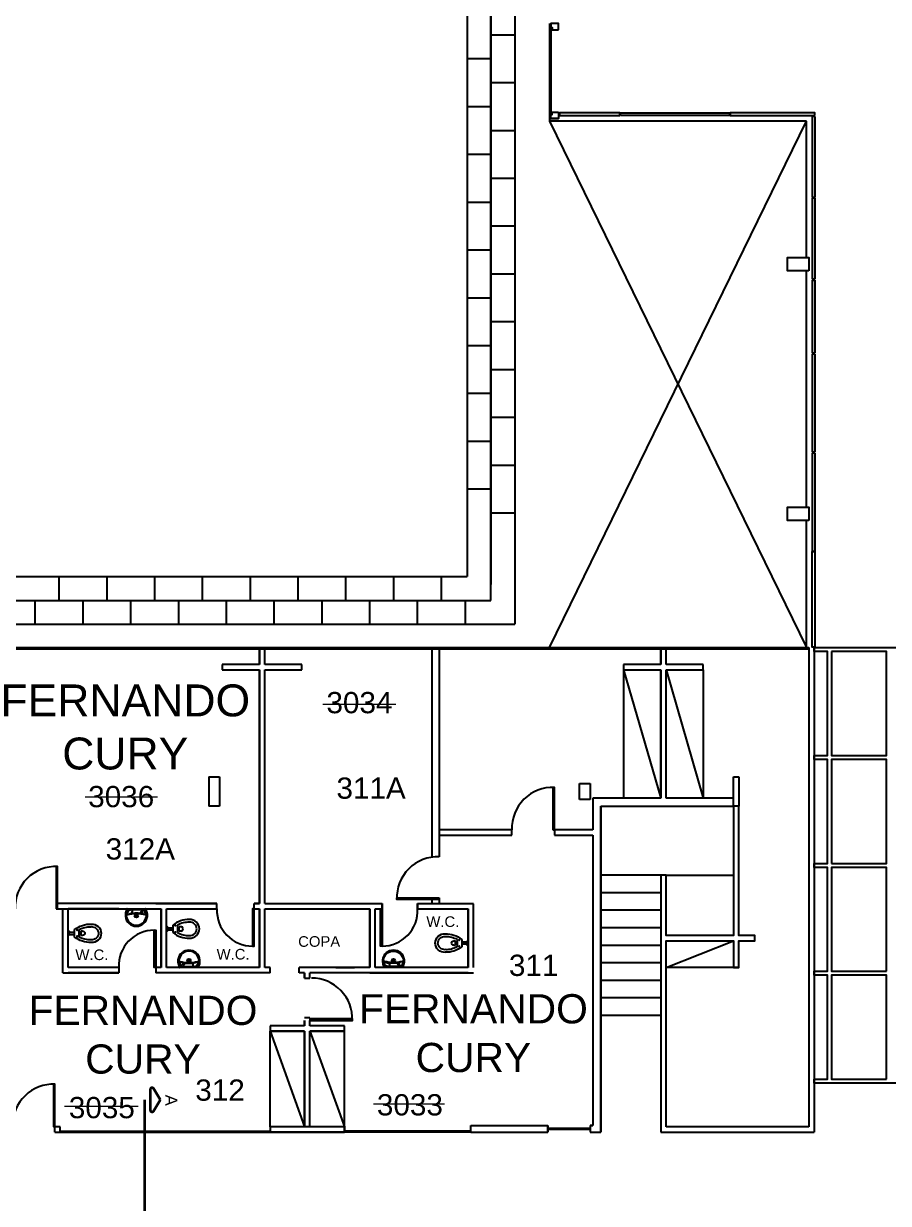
# Model space of a CAD drawing. Header units: metres. Extents: x -331 to 2982, y 362 to 2539.
# Drawn here: x 988.68 to 1004.96, y 2306.47 to 2328.68 of the extents above; entities that cross this region are included whole.
import ezdxf
from ezdxf.enums import TextEntityAlignment as Align

# ---------------------------------------------------------------- set-up
doc = ezdxf.new("R2010")
doc.units = ezdxf.units.M
doc.linetypes.add('DASHDOT', pattern=[1, 0.5, -0.25, 0, -0.25])
doc.layers.get('0').update_dxf_attribs({"color": 251})
for name, color, linetype in [('ALV', 251, 'Continuous'), ('CX', 251, 'Continuous'), ('Det', 251, 'Continuous'), ('Det_Vigas', 251, 'Continuous'), ('Est', 251, 'Continuous'), ('Mob', 251, 'Continuous'), ('Pis', 251, 'Continuous'), ('SALAS ANTIGAS', 1, 'Continuous'), ('SALAS NOVAS', 7, 'Continuous'), ('Texto_Salas', 251, 'Continuous'), ('vid', 251, 'Continuous')]:
    doc.layers.add(name, color=color, linetype=linetype)
doc.layers.add('Det_Lcorte', color=251, linetype='Continuous', lineweight=20)
doc.layers.add('LCorte', color=251, linetype='Continuous', lineweight=20)
doc.styles.add('ARIAL', font='arial.ttf')
doc.styles.add('DESTAQUE', font='arial.ttf', dxfattribs={"height": 0.4})
doc.styles.get("Standard").update_dxf_attribs({"font": 'arial.ttf', "height": 0.3})

# ---------------------------------------------------------------- blocks, each defined once
blk = doc.blocks.new('VASO')
at = {"layer": 'Mob'}
for p, q in [((302.351, 172.465), (302.38, 172.465)), ((302.351, 172.383), (302.38, 172.383)), ((302.38, 172.465), (302.38, 172.383)), ((302.411, 172.354), (302.411, 172.494)), ((302.499, 172.354), (302.499, 172.494)), ((302.599, 172.444), (302.499, 172.444)), ((302.599, 172.404), (302.499, 172.404)), ((302.599, 172.444), (302.599, 172.455)), ((302.599, 172.404), (302.599, 172.444)), ((302.599, 172.404), (302.599, 172.393)), ((302.619, 172.464), (302.609, 172.464)), ((302.619, 172.383), (302.609, 172.383)), ((302.619, 172.424), (302.619, 172.464)), ((302.619, 172.424), (302.619, 172.383))]:
    blk.add_line(p, q, dxfattribs=at)
for centre in [(302.453, 172.486), (302.453, 172.362)]:
    blk.add_circle(centre, 0.00707, dxfattribs=at)
for centre, radius, start, end in [((302.178, 172.42), 0.179, 86.6811, 178.7962), ((302.205, 172.134), 0.464, 50.6979, 92.0637), ((302.178, 172.427), 0.179, 181.2038, 273.3189), ((302.178, 172.42), 0.129, 86.6811, 178.7962), ((302.178, 172.427), 0.129, 181.2038, 273.3189), ((302.205, 172.134), 0.414, 60.1325, 92.0637), ((302.349, 172.422), 0.043, 86.6811, 178.7962), ((302.349, 172.426), 0.043, 181.2038, 273.3189), ((302.609, 172.455), 0.00935, 90, 180), ((302.609, 172.393), 0.00935, 180, 270), ((302.205, 172.713), 0.464, 267.9363, 309.3021), ((302.205, 172.713), 0.414, 267.9363, 299.8675)]:
    blk.add_arc(centre, radius, start, end, dxfattribs=at)
blk = doc.blocks.new('tttttttttttttt6')
at = {"layer": 'ALV', "color": 251}
for p, q in [((1215.9822, 2347.998), (1215.9822, 2348.298)), ((1215.9822, 2348.298), (1215.9822, 2347.998)), ((1216.0822, 2347.998), (1216.0822, 2348.298)), ((1216.0822, 2347.998), (1216.0822, 2348.298)), ((1219.2292, 2348.298), (1219.2292, 2344.3718)), ((1219.3692, 2348.298), (1219.3692, 2344.3792)), ((1223.5392, 2347.998), (1223.5392, 2348.298)), ((1223.5392, 2348.298), (1223.5392, 2347.998)), ((1223.6392, 2347.998), (1223.6392, 2348.298)), ((1223.6392, 2347.998), (1223.6392, 2348.298)), ((1226.3272, 2348.318), (1226.3272, 2339.298)), ((1226.4272, 2348.318), (1226.4272, 2339.198)), ((1215.9822, 2347.998), (1215.2822, 2347.998)), ((1215.2822, 2347.998), (1215.2822, 2347.898)), ((1215.9822, 2347.998), (1215.2822, 2347.998)), ((1215.2822, 2347.998), (1215.2822, 2347.898)), ((1216.7822, 2347.998), (1216.0822, 2347.998)), ((1216.7822, 2347.998), (1216.0822, 2347.998)), ((1216.7822, 2347.898), (1216.7822, 2347.998)), ((1222.8392, 2347.998), (1222.8392, 2347.898)), ((1223.5392, 2347.998), (1222.8392, 2347.998)), ((1223.5392, 2347.998), (1222.8392, 2347.998)), ((1222.8392, 2347.998), (1222.8392, 2347.898)), ((1224.3392, 2347.998), (1223.6392, 2347.998)), ((1224.3392, 2347.998), (1223.6392, 2347.998)), ((1224.3392, 2347.898), (1224.3392, 2347.998)), ((1224.3392, 2347.898), (1224.3392, 2347.998)), ((1215.2822, 2347.898), (1215.9822, 2347.898)), ((1215.2822, 2347.898), (1215.9822, 2347.898)), ((1215.9822, 2343.498), (1215.9822, 2347.898)), ((1215.9822, 2347.898), (1215.9822, 2343.498)), ((1216.0822, 2347.898), (1216.7822, 2347.898)), ((1216.0822, 2343.498), (1216.0822, 2347.898)), ((1216.0822, 2343.498), (1216.0822, 2347.898)), ((1216.0822, 2347.898), (1216.7822, 2347.898)), ((1222.8392, 2347.898), (1223.5392, 2347.898)), ((1222.8392, 2347.898), (1223.5392, 2347.898)), ((1223.5392, 2345.483), (1223.5392, 2347.898)), ((1223.5392, 2347.898), (1223.5392, 2345.483)), ((1223.6392, 2345.483), (1223.6392, 2347.898)), ((1223.6392, 2345.483), (1223.6392, 2347.898)), ((1223.6392, 2347.898), (1224.3392, 2347.898)), ((1222.2622, 2345.483), (1222.2622, 2344.888)), ((1223.5392, 2345.483), (1222.2622, 2345.483)), ((1222.4122, 2345.333), (1222.4122, 2339.198)), ((1222.4122, 2339.198), (1222.4122, 2345.333)), ((1222.4122, 2345.333), (1224.9122, 2345.333)), ((1224.9122, 2345.483), (1223.6392, 2345.483)), ((1224.9122, 2345.483), (1223.6392, 2345.483)), ((1220.7372, 2344.888), (1219.3692, 2344.888)), ((1220.7372, 2344.788), (1220.7372, 2344.888)), ((1222.2622, 2344.888), (1221.5372, 2344.888)), ((1221.5372, 2344.888), (1221.5372, 2344.788)), ((1219.3692, 2344.788), (1220.7372, 2344.788)), ((1221.5372, 2344.788), (1222.2622, 2344.788)), ((1222.2622, 2344.788), (1222.2622, 2339.32)), ((1223.5392, 2344.033), (1223.5392, 2339.198)), ((1223.6392, 2344.033), (1223.5392, 2344.033)), ((1223.5392, 2344.033), (1223.5392, 2339.198)), ((1219.2292, 2343.6092), (1219.2292, 2343.4943)), ((1219.3692, 2343.6092), (1219.3692, 2343.4942)), ((1215.1822, 2343.498), (1212.1522, 2343.498)), ((1212.1522, 2343.398), (1214.1322, 2343.398)), ((1213.3322, 2343.398), (1212.3822, 2343.398)), ((1212.3822, 2342.298), (1212.3822, 2343.398)), ((1213.9422, 2343.398), (1213.9422, 2343.398)), ((1214.0322, 2343.498), (1215.1822, 2343.498)), ((1214.1322, 2343.398), (1214.1322, 2342.298)), ((1214.2322, 2343.398), (1215.1822, 2343.398)), ((1214.2322, 2342.298), (1214.2322, 2343.398)), ((1214.2322, 2343.398), (1215.1822, 2343.398)), ((1215.1822, 2343.398), (1215.1822, 2343.498)), ((1215.8822, 2343.498), (1215.9822, 2343.498)), ((1215.9822, 2343.498), (1215.8822, 2343.498)), ((1215.8822, 2343.398), (1215.8822, 2343.498)), ((1215.8822, 2343.398), (1215.9822, 2343.398)), ((1215.8822, 2343.398), (1215.9822, 2343.398)), ((1215.9822, 2342.898), (1215.9822, 2343.398)), ((1215.9822, 2342.298), (1215.9822, 2343.398)), ((1215.9822, 2342.898), (1215.9822, 2343.398)), ((1215.9822, 2343.398), (1215.9822, 2342.898)), ((1216.0822, 2343.498), (1218.2922, 2343.498)), ((1216.0822, 2343.398), (1217.2622, 2343.398)), ((1216.0822, 2342.298), (1216.0822, 2343.398)), ((1216.0822, 2342.298), (1216.0822, 2343.398)), ((1216.0822, 2343.398), (1218.0622, 2343.398)), ((1218.0622, 2342.298), (1218.0622, 2343.398)), ((1218.0622, 2343.398), (1218.0622, 2342.298)), ((1218.1622, 2342.298), (1218.1622, 2343.398)), ((1218.1622, 2343.398), (1218.2922, 2343.398)), ((1218.2922, 2343.398), (1218.2922, 2343.498)), ((1218.2922, 2343.498), (1218.2922, 2343.398)), ((1218.9622, 2343.398), (1218.9622, 2343.498)), ((1218.9622, 2343.498), (1218.9622, 2343.398)), ((1220.0122, 2343.4939), (1218.9622, 2343.4944)), ((1218.9622, 2343.398), (1219.9122, 2343.398)), ((1219.9122, 2342.298), (1219.9122, 2343.398)), ((1219.9122, 2343.398), (1219.9122, 2342.298)), ((1220.0122, 2342.298), (1220.0122, 2343.4939)), ((1220.0122, 2342.298), (1220.0122, 2343.398)), ((1215.9822, 2342.898), (1215.9822, 2342.298)), ((1215.9822, 2342.298), (1215.9822, 2342.798)), ((1216.0822, 2342.298), (1216.0822, 2342.798)), ((1213.3322, 2342.298), (1212.3822, 2342.298)), ((1213.3322, 2342.298), (1212.3822, 2342.298)), ((1213.3322, 2342.298), (1213.3322, 2342.198)), ((1214.1322, 2342.298), (1214.0322, 2342.298)), ((1214.1322, 2342.298), (1214.0322, 2342.298)), ((1214.0322, 2342.298), (1214.0322, 2342.198)), ((1215.9822, 2342.298), (1214.2322, 2342.298)), ((1215.9822, 2342.298), (1215.0322, 2342.298)), ((1216.1822, 2342.298), (1216.0822, 2342.298)), ((1216.1822, 2342.198), (1216.1822, 2342.298)), ((1218.0622, 2342.298), (1216.7322, 2342.298)), ((1218.0622, 2342.298), (1216.7322, 2342.298)), ((1216.7322, 2342.198), (1216.7322, 2342.298)), ((1219.9122, 2342.298), (1218.1622, 2342.298)), ((1219.9122, 2342.298), (1218.1622, 2342.298)), ((1212.2822, 2342.198), (1213.3322, 2342.198)), ((1213.3322, 2342.198), (1212.3822, 2342.198)), ((1216.1822, 2342.198), (1214.0322, 2342.198)), ((1216.8322, 2342.198), (1216.7322, 2342.198)), ((1216.8322, 2342.098), (1216.8322, 2342.198)), ((1216.8322, 2342.198), (1216.8322, 2342.098)), ((1216.8322, 2342.098), (1216.9322, 2342.098)), ((1216.8322, 2342.098), (1216.9322, 2342.098)), ((1216.8322, 2342.098), (1216.9322, 2342.098)), ((1218.0622, 2342.198), (1216.9322, 2342.198)), ((1216.9322, 2342.098), (1216.9322, 2342.198)), ((1216.9322, 2342.098), (1216.9322, 2342.198)), ((1219.9122, 2342.198), (1218.0622, 2342.198)), ((1218.0622, 2342.198), (1220.0122, 2342.198)), ((1216.9322, 2341.348), (1216.8322, 2341.348)), ((1216.8322, 2341.198), (1216.1822, 2341.198)), ((1216.1822, 2341.198), (1216.1822, 2341.098)), ((1216.8322, 2341.198), (1216.1822, 2341.198)), ((1216.1822, 2341.198), (1216.1822, 2341.098)), ((1216.8322, 2341.098), (1216.1822, 2341.098)), ((1216.1822, 2341.098), (1216.8322, 2341.098)), ((1216.8322, 2341.198), (1216.8322, 2341.298)), ((1216.8322, 2341.298), (1216.8322, 2341.198)), ((1216.8322, 2339.298), (1216.8322, 2341.098)), ((1216.8322, 2341.098), (1216.8322, 2339.298)), ((1216.9322, 2341.198), (1216.9322, 2341.298)), ((1216.9322, 2341.198), (1216.9322, 2341.298)), ((1217.5822, 2341.198), (1216.9322, 2341.198)), ((1217.5822, 2341.098), (1216.9322, 2341.098)), ((1216.9322, 2339.298), (1216.9322, 2341.098)), ((1216.9322, 2339.298), (1216.9322, 2341.098)), ((1216.9322, 2341.098), (1217.5822, 2341.098)), ((1217.5822, 2341.098), (1217.5822, 2341.198)), ((1219.9622, 2339.198), (1219.9622, 2339.32)), ((1219.9622, 2339.32), (1221.4122, 2339.32)), ((1221.4122, 2339.32), (1221.4122, 2339.198)), ((1221.4122, 2339.198), (1221.4122, 2339.32)), ((1222.2122, 2339.32), (1222.2122, 2339.198)), ((1222.2122, 2339.32), (1222.2622, 2339.32)), ((1222.2622, 2339.32), (1222.2122, 2339.32)), ((1222.2122, 2339.32), (1222.2122, 2339.198)), ((1212.2322, 2339.298), (1212.1322, 2339.298)), ((1212.1322, 2339.198), (1212.1322, 2339.298)), ((1212.1322, 2339.198), (1212.2322, 2339.198)), ((1212.2322, 2339.198), (1212.2322, 2339.298)), ((1216.8322, 2339.298), (1216.1822, 2339.298)), ((1216.1822, 2339.298), (1216.1822, 2339.198)), ((1216.8322, 2339.298), (1216.1822, 2339.298)), ((1216.1822, 2339.298), (1216.1822, 2339.198)), ((1217.5822, 2339.198), (1216.1822, 2339.198)), ((1216.1822, 2339.198), (1217.5822, 2339.198)), ((1217.5822, 2339.298), (1216.7022, 2339.298)), ((1217.5822, 2339.298), (1217.5822, 2339.198)), ((1217.5822, 2339.198), (1217.5822, 2339.298)), ((1219.9322, 2339.198), (1219.9322, 2339.198)), ((1219.9622, 2339.198), (1220.0122, 2339.198)), ((1220.0122, 2339.198), (1221.4122, 2339.198)), ((1221.1572, 2339.198), (1221.1572, 2339.198)), ((1221.2122, 2339.198), (1221.3122, 2339.198)), ((1221.2572, 2339.198), (1221.2572, 2339.198)), ((1222.2122, 2339.198), (1222.4122, 2339.198)), ((1222.2122, 2339.198), (1222.4122, 2339.198)), ((1223.5392, 2339.198), (1226.4272, 2339.198)), ((1226.3272, 2339.298), (1223.6392, 2339.298))]:
    blk.add_line(p, q, dxfattribs=at)
for points in [[(1223.6392, 2339.298), (1223.6392, 2342.798), (1224.9122, 2342.798), (1224.9122, 2342.298), (1225.0122, 2342.298), (1225.0122, 2342.798), (1225.3131, 2342.798), (1225.3131, 2342.898), (1225.0122, 2342.898), (1225.0122, 2343.498), (1225.0122, 2345.333), (1224.9122, 2345.333), (1224.9122, 2342.898), (1223.6392, 2342.898), (1223.6392, 2344.033)], [(1212.2822, 2342.198), (1212.2822, 2343.398)], [(1212.3822, 2342.298), (1212.3822, 2343.398)], [(1214.1322, 2342.298), (1214.1322, 2343.398)], [(1214.2322, 2342.298), (1214.2322, 2343.398)], [(1212.2322, 2339.198), (1212.6122, 2339.198)]]:
    blk.add_lwpolyline(points, dxfattribs=at)
at = {"layer": 'CX', "color": 251}
for p, q in [((1221.4674, 2358.2812), (1221.6132, 2358.2812)), ((1221.6132, 2358.2812), (1221.4674, 2358.2812))]:
    blk.add_line(p, q, dxfattribs=at)
for points in [[(1221.6163, 2359.9518), (1221.6162, 2360.0314), (1221.6162, 2360.067), (1221.4674, 2360.067), (1221.4674, 2360.037), (1221.4681, 2360.037), (1221.4681, 2359.9922), (1221.4962, 2359.9922), (1221.4962, 2359.9518)], [(1221.6163, 2358.3964), (1221.6162, 2358.3168), (1221.6162, 2358.2812), (1221.4674, 2358.2812), (1221.4674, 2358.3112), (1221.4681, 2358.3112), (1221.4681, 2358.356), (1221.4962, 2358.356), (1221.4962, 2358.3964)], [(1226.327, 2355.4132), (1225.9272, 2355.4132), (1225.9272, 2355.6632), (1226.327, 2355.6632)], [(1226.327, 2350.7132), (1225.9272, 2350.7132), (1225.9272, 2350.9632), (1226.327, 2350.9632)]]:
    blk.add_lwpolyline(points, close=True, dxfattribs=at)
at = {"layer": 'CX', "color": 251, "ltscale": 8}
for points in [[(1221.5072, 2344.888), (1221.5372, 2344.888), (1221.5372, 2345.688), (1221.5072, 2345.688)], [(1212.1522, 2343.398), (1212.1822, 2343.398), (1212.1822, 2344.198), (1212.1522, 2344.198)], [(1219.3692, 2343.6092), (1219.3692, 2343.5792), (1218.5692, 2343.5792), (1218.5692, 2343.6092)], [(1215.8822, 2343.398), (1215.8522, 2343.398), (1215.8522, 2342.698), (1215.8822, 2342.698)], [(1218.2622, 2343.398), (1218.2922, 2343.398), (1218.2922, 2342.698), (1218.2622, 2342.698)], [(1214.0322, 2342.298), (1214.0022, 2342.298), (1214.0022, 2342.998), (1214.0322, 2342.998)], [(1216.9322, 2341.328), (1216.9322, 2341.298), (1217.7322, 2341.298), (1217.7322, 2341.328)], [(1212.1022, 2339.298), (1212.1322, 2339.298), (1212.1322, 2340.098), (1212.1022, 2340.098)], [(1221.4122, 2339.244), (1221.4122, 2339.274), (1222.2122, 2339.274), (1222.2122, 2339.244)]]:
    blk.add_lwpolyline(points, close=True, dxfattribs=at)
for centre, radius, start, end in [((1221.5081, 2344.9171), 0.7715, 87.83889, 182.16111), ((1219.3401, 2343.6083), 0.7715, 87.83889, 182.16111), ((1212.1531, 2343.4271), 0.7715, 87.83889, 182.16111), ((1215.8522, 2343.3686), 0.6706, 177.4911, 270), ((1218.2922, 2343.3686), 0.6706, 270, 2.5089), ((1214.0022, 2342.3273), 0.6706, 90, 182.5089), ((1216.9622, 2341.3274), 0.7706, 357.81062, 90), ((1212.1027, 2339.328), 0.7706, 87.81062, 180)]:
    blk.add_arc(centre, radius, start, end, dxfattribs=at)
at = {"layer": 'Det', "color": 251}
for p, q in [((1219.8922, 2360.4062), (1219.8922, 2349.658)), ((1220.3422, 2360.4062), (1220.3422, 2349.5064)), ((1220.3422, 2349.208), (1220.3422, 2360.4062)), ((1220.7922, 2360.4062), (1220.7922, 2348.758)), ((1220.3422, 2359.8564), (1220.7922, 2359.8564)), ((1219.8922, 2359.4064), (1220.3422, 2359.4064)), ((1220.3422, 2358.9564), (1220.7922, 2358.9564)), ((1219.8922, 2358.5064), (1220.3422, 2358.5064)), ((1221.4422, 2348.318), (1226.2872, 2358.2312)), ((1221.4422, 2358.2312), (1226.2872, 2348.318)), ((1220.3422, 2358.0564), (1220.7922, 2358.0564)), ((1219.8922, 2357.6064), (1220.3422, 2357.6064)), ((1220.3422, 2357.1564), (1220.7922, 2357.1564)), ((1219.8922, 2356.7064), (1220.3422, 2356.7064)), ((1220.3422, 2356.2564), (1220.7922, 2356.2564)), ((1219.8922, 2355.8064), (1220.3422, 2355.8064)), ((1220.3422, 2355.3564), (1220.7922, 2355.3564)), ((1219.8922, 2354.9064), (1220.3422, 2354.9064)), ((1220.3422, 2354.4564), (1220.7922, 2354.4564)), ((1219.8922, 2354.0064), (1220.3422, 2354.0064)), ((1220.3422, 2353.5564), (1220.7922, 2353.5564)), ((1219.8922, 2353.1064), (1220.3422, 2353.1064)), ((1220.3422, 2352.6564), (1220.7922, 2352.6564)), ((1219.8922, 2352.2064), (1220.3422, 2352.2064)), ((1220.3422, 2351.7564), (1220.7922, 2351.7564)), ((1219.8922, 2351.3064), (1220.3422, 2351.3064)), ((1220.3422, 2350.8564), (1220.7922, 2350.8564)), ((1201.3822, 2349.658), (1219.8922, 2349.658)), ((1212.2122, 2349.208), (1212.2122, 2349.658)), ((1213.1122, 2349.208), (1213.1122, 2349.658)), ((1214.0122, 2349.208), (1214.0122, 2349.658)), ((1214.9122, 2349.208), (1214.9122, 2349.658)), ((1215.8122, 2349.208), (1215.8122, 2349.658)), ((1216.7122, 2349.208), (1216.7122, 2349.658)), ((1217.6122, 2349.208), (1217.6122, 2349.658)), ((1218.5122, 2349.208), (1218.5122, 2349.658)), ((1219.4122, 2349.208), (1219.4122, 2349.658)), ((1201.8322, 2349.208), (1220.3422, 2349.208)), ((1211.7622, 2348.758), (1211.7622, 2349.208)), ((1212.6622, 2348.758), (1212.6622, 2349.208)), ((1213.5622, 2348.758), (1213.5622, 2349.208)), ((1214.4622, 2348.758), (1214.4622, 2349.208)), ((1215.3622, 2348.758), (1215.3622, 2349.208)), ((1216.2622, 2348.758), (1216.2622, 2349.208)), ((1217.1622, 2348.758), (1217.1622, 2349.208)), ((1218.0622, 2348.758), (1218.0622, 2349.208)), ((1218.9622, 2348.758), (1218.9622, 2349.208)), ((1219.8622, 2348.758), (1219.8622, 2349.208)), ((1201.8322, 2348.758), (1220.7922, 2348.758)), ((1212.2122, 2348.758), (1212.2122, 2348.758)), ((1213.1122, 2348.758), (1213.1122, 2348.758)), ((1214.0122, 2348.758), (1214.0122, 2348.758)), ((1214.9122, 2348.758), (1214.9122, 2348.758)), ((1215.8122, 2348.758), (1215.8122, 2348.758)), ((1216.7122, 2348.758), (1216.7122, 2348.758)), ((1217.6122, 2348.758), (1217.6122, 2348.758)), ((1218.5122, 2348.758), (1218.5122, 2348.758)), ((1219.4122, 2348.758), (1219.4122, 2348.758))]:
    blk.add_line(p, q, dxfattribs=at)
at = {"layer": 'Det_Lcorte', "color": 251, "linetype": 'DASHDOT', "ltscale": 0.0075, "transparency": 33554534, "const_width": 0.05}
blk.add_lwpolyline([(1214.1163, 2339.8055), (1213.9881, 2340.0192, 0.7606673), (1213.9306, 2340.0032), (1213.9306, 2339.6077, 0.7606673), (1213.9881, 2339.5918), (1214.1163, 2339.8055)], format="xyb", dxfattribs=at)
at = {"layer": 'Det_Lcorte', "color": 251, "linetype": 'DASHDOT', "ltscale": 0.002, "transparency": 33554534, "const_width": 0.05}
blk.add_lwpolyline([(1213.8189, 2339.8055), (1213.8189, 2336.9555)], dxfattribs=at)
at = {"layer": 'Det_Vigas', "color": 251}
for points in [[(1226.6822, 2340.12), (1226.4272, 2340.12), (1226.4272, 2340.195), (1226.6822, 2340.195), (1226.6822, 2342.1507), (1226.4272, 2342.1507), (1226.4272, 2342.2257), (1226.6822, 2342.2257), (1226.6822, 2344.1815), (1226.4272, 2344.1815), (1226.4272, 2344.2565), (1226.6822, 2344.2565), (1226.6822, 2346.2122), (1226.4272, 2346.2122), (1226.4272, 2346.2872), (1226.6822, 2346.2872), (1226.6822, 2348.243), (1226.4272, 2348.243), (1226.4272, 2348.318), (1229.2772, 2348.318)], [(1229.2772, 2340.12), (1226.6822, 2340.12)]]:
    blk.add_lwpolyline(points, dxfattribs=at)
for points in [[(1226.7572, 2348.243), (1226.7572, 2346.2872), (1227.7909, 2346.2872), (1227.7909, 2348.243)], [(1226.7572, 2344.2565), (1227.7909, 2344.2565), (1227.7909, 2346.2122), (1226.7572, 2346.2122)], [(1227.7909, 2342.2257), (1227.7909, 2344.1815), (1226.7572, 2344.1815), (1226.7572, 2342.2257)], [(1227.7909, 2340.195), (1227.7909, 2342.1507), (1226.7572, 2342.1507), (1226.7572, 2340.195)]]:
    blk.add_lwpolyline(points, close=True, dxfattribs=at)
at = {"layer": 'Est', "color": 251}
for p, q in [((1215.0322, 2345.883), (1215.2322, 2345.883)), ((1215.0322, 2345.883), (1215.0322, 2345.333)), ((1215.2322, 2345.883), (1215.2322, 2345.333)), ((1222.0122, 2345.458), (1222.0122, 2345.758)), ((1222.0122, 2345.758), (1222.2122, 2345.758)), ((1222.2122, 2345.758), (1222.2122, 2345.458)), ((1224.9122, 2345.333), (1224.9122, 2345.883)), ((1224.9122, 2345.883), (1225.0122, 2345.883)), ((1225.0122, 2345.883), (1225.0122, 2345.333)), ((1215.2322, 2345.333), (1215.0322, 2345.333)), ((1222.2122, 2345.458), (1222.0122, 2345.458)), ((1225.0122, 2345.333), (1224.9122, 2345.333))]:
    blk.add_line(p, q, dxfattribs=at)
at = {"layer": 'Mob', "color": 251}
for p, q in [((1222.8392, 2347.898), (1222.8392, 2345.483)), ((1224.3392, 2347.898), (1224.3392, 2345.483)), ((1213.4882, 2343.398), (1213.8394, 2343.398)), ((1223.6392, 2342.298), (1224.9122, 2342.798)), ((1214.8316, 2342.298), (1214.4804, 2342.298)), ((1217.4182, 2342.298), (1217.7694, 2342.298)), ((1217.8722, 2342.298), (1217.8722, 2342.298)), ((1225.0122, 2342.298), (1223.6392, 2342.298)), ((1216.1822, 2339.298), (1216.1822, 2341.098)), ((1217.5822, 2339.298), (1217.5822, 2341.098))]:
    blk.add_line(p, q, dxfattribs=at)
at = {"layer": 'Mob', "color": 251, "ltscale": 0.8}
for p, q in [((1222.8392, 2347.898), (1223.5392, 2345.483)), ((1223.6392, 2347.898), (1224.3392, 2345.483)), ((1216.1822, 2341.098), (1216.8322, 2339.298)), ((1216.9322, 2341.098), (1217.5822, 2339.298))]:
    blk.add_line(p, q, dxfattribs=at)
at = {"layer": 'Mob', "color": 251}
for points in [[(1213.6646, 2343.3872, 0.0197654), (1213.5386, 2343.3822, 0.0557255), (1213.5206, 2343.38, 0.2683703), (1213.4873, 2343.344, 0.0852699), (1213.4754, 2343.2565, 0.3739751), (1213.6646, 2343.092, 0.3739751), (1213.8538, 2343.2565, 0.0852699), (1213.8419, 2343.344, 0.2683703), (1213.8086, 2343.38, 0.0557255), (1213.7906, 2343.3822, 0.0197654)], [(1214.6552, 2342.3088, 0.0197654), (1214.7812, 2342.3137, 0.0557255), (1214.7992, 2342.316, 0.2683703), (1214.8325, 2342.352, 0.0852699), (1214.8444, 2342.4395, 0.3739751), (1214.6552, 2342.604, 0.3739751), (1214.466, 2342.4395, 0.0852699), (1214.4779, 2342.352, 0.2683703), (1214.5112, 2342.316, 0.0557255), (1214.5292, 2342.3137, 0.0197654)], [(1218.5056, 2342.3088, -0.0197654), (1218.3796, 2342.3137, -0.0557255), (1218.3616, 2342.316, -0.2683703), (1218.3283, 2342.352, -0.0852699), (1218.3164, 2342.4395, -0.3739751), (1218.5056, 2342.604, -0.3739751), (1218.6947, 2342.4395, -0.0852699), (1218.6829, 2342.352, -0.2683703), (1218.6496, 2342.316, -0.0557255), (1218.6316, 2342.3137, -0.0197654)]]:
    blk.add_lwpolyline(points, format="xyb", close=True, dxfattribs=at)
for points in [[(1213.8391, 2343.2909, 0.0933904), (1213.8266, 2343.344, 0.2816729), (1213.7816, 2343.377, 0.0227741), (1213.6916, 2343.3827), (1213.6646, 2343.3827), (1213.6376, 2343.3827, 0.0227741), (1213.5476, 2343.377, 0.2816729), (1213.5026, 2343.344, 0.0933904), (1213.49, 2343.2909)], [(1213.8391, 2343.2909, -0.5574818), (1213.8316, 2343.2857, 0.0685919), (1213.7276, 2343.3156, 0.0248602), (1213.6646, 2343.3206, 0.0248602), (1213.6016, 2343.3156, 0.0685919), (1213.4976, 2343.2857, -0.5574818), (1213.49, 2343.2909)], [(1213.5, 2343.2868, -0.4671537), (1213.5026, 2343.2939, -0.0393119), (1213.5696, 2343.3174, 0.3207148), (1213.5885, 2343.3377, 0.0328114), (1213.5926, 2343.3755)], [(1213.832, 2343.2855, 0.0724154), (1213.6646, 2343.3089, 0.0724154), (1213.4972, 2343.2855)], [(1214.4806, 2342.4051, -0.5574818), (1214.4882, 2342.4103, 0.0685919), (1214.5922, 2342.3803, 0.0248602), (1214.6552, 2342.3754, 0.0248602), (1214.7182, 2342.3803, 0.0685919), (1214.8222, 2342.4103, -0.5574818), (1214.8298, 2342.4051)], [(1214.4806, 2342.4051, 0.0933904), (1214.4932, 2342.352, 0.2816729), (1214.5382, 2342.3189, 0.0227741), (1214.6282, 2342.3133), (1214.6552, 2342.3133), (1214.6822, 2342.3133, 0.0227741), (1214.7722, 2342.3189, 0.2816729), (1214.8172, 2342.352, 0.0933904), (1214.8298, 2342.4051)], [(1214.4878, 2342.4105, 0.0724154), (1214.6552, 2342.3871, 0.0724154), (1214.8226, 2342.4105)], [(1214.8198, 2342.4091, -0.4671537), (1214.8172, 2342.4021, -0.0393119), (1214.7502, 2342.3785, 0.3207148), (1214.7313, 2342.3583, 0.0328114), (1214.7272, 2342.3205)], [(1218.6801, 2342.4051, 0.5574818), (1218.6725, 2342.4103, -0.0685919), (1218.5686, 2342.3803, -0.0248602), (1218.5056, 2342.3754, -0.0248602), (1218.4426, 2342.3803, -0.0685919), (1218.3386, 2342.4103, 0.5574818), (1218.331, 2342.4051)], [(1218.6801, 2342.4051, -0.0933904), (1218.6676, 2342.352, -0.2816729), (1218.6226, 2342.3189, -0.0227741), (1218.5326, 2342.3133), (1218.5056, 2342.3133), (1218.4786, 2342.3133, -0.0227741), (1218.3886, 2342.3189, -0.2816729), (1218.3436, 2342.352, -0.0933904), (1218.331, 2342.4051)], [(1218.673, 2342.4105, -0.0724154), (1218.5056, 2342.3871, -0.0724154), (1218.3381, 2342.4105)], [(1218.341, 2342.4091, 0.4671537), (1218.3436, 2342.4021, 0.0393119), (1218.4106, 2342.3785, -0.3207148), (1218.4295, 2342.3583, -0.0328114), (1218.4336, 2342.3205)]]:
    blk.add_lwpolyline(points, format="xyb", dxfattribs=at)
for centre, radius in [((1213.7636, 2343.3413), 0.0158), ((1213.6646, 2343.2675), 0.0328), ((1213.6646, 2343.2675), 0.0203), ((1214.6552, 2342.4285), 0.0328), ((1214.6552, 2342.4285), 0.0203), ((1218.5056, 2342.4285), 0.0328), ((1218.5056, 2342.4285), 0.0203), ((1214.5562, 2342.3547), 0.0158), ((1218.6046, 2342.3547), 0.0158)]:
    blk.add_circle(centre, radius, dxfattribs=at)
for centre, radius, start, end in [((1213.7225, 2343.273), 0.2656, 151.91228, 184.09392), ((1213.4898, 2343.3953), 0.0027, 90, 152.26469), ((1213.8394, 2343.3953), 0.0027, 27.73531, 90), ((1213.6067, 2343.273), 0.2656, 355.90608, 27.73531), ((1213.6646, 2343.283), 0.209, 187.98183, 270), ((1213.6646, 2343.283), 0.209, 270, 352.01817), ((1214.7131, 2342.423), 0.2656, 175.90608, 207.73531), ((1214.6552, 2342.413), 0.209, 90, 172.01817), ((1214.6552, 2342.413), 0.209, 7.98183, 90), ((1214.5973, 2342.423), 0.2656, 331.91228, 4.09392), ((1218.5635, 2342.423), 0.2656, 175.90608, 208.08772), ((1218.5056, 2342.413), 0.209, 90, 172.01817), ((1218.5056, 2342.413), 0.209, 7.98183, 90), ((1218.4477, 2342.423), 0.2656, 332.26469, 4.09392), ((1214.4804, 2342.3007), 0.0027, 207.73531, 270), ((1214.83, 2342.3007), 0.0027, 270, 332.26469), ((1217.4198, 2342.3007), 0.0027, 207.73531, 270), ((1217.7694, 2342.3007), 0.0027, 270, 332.26469)]:
    blk.add_arc(centre, radius, start, end, dxfattribs=at)
at = {"layer": 'Pis', "color": 251, "ltscale": 500}
for p, q in [((1221.4422, 2360.067), (1221.4422, 2358.2312)), ((1226.2872, 2358.2312), (1221.4422, 2358.2312)), ((1226.2872, 2355.6632), (1226.2872, 2358.2312)), ((1226.2872, 2350.9632), (1226.2872, 2355.4132)), ((1226.2872, 2348.318), (1226.2872, 2350.7132))]:
    blk.add_line(p, q, dxfattribs=at)
at = {"layer": 'Pis', "color": 251}
for p, q in [((1223.5392, 2344.033), (1222.4122, 2344.033)), ((1223.6392, 2344.033), (1224.9122, 2344.033)), ((1223.5392, 2343.703), (1222.4122, 2343.703)), ((1223.5392, 2343.373), (1222.4122, 2343.373)), ((1223.5392, 2343.043), (1222.4122, 2343.043)), ((1223.5392, 2342.713), (1222.4122, 2342.713)), ((1223.5392, 2342.383), (1222.4122, 2342.383)), ((1223.5392, 2342.053), (1222.4122, 2342.053)), ((1223.5392, 2341.723), (1222.4122, 2341.723)), ((1223.5392, 2341.393), (1222.4122, 2341.393))]:
    blk.add_line(p, q, dxfattribs=at)
at = {"layer": 'SALAS ANTIGAS', "color": 251, "linetype": 'Continuous', "lineweight": 15}
for p, q in [((1218.5531, 2347.2473), (1217.1749, 2347.2473)), ((1214.0649, 2345.5045), (1212.699, 2345.5045)), ((1213.699, 2339.6787), (1212.3087, 2339.6787)), ((1219.4696, 2339.7257), (1218.128, 2339.7257))]:
    blk.add_line(p, q, dxfattribs=at)
at = {"layer": 'vid', "color": 251, "ltscale": 5}
for p, q in [((1226.4422, 2358.3202), (1226.3922, 2358.3202)), ((1226.3922, 2358.3202), (1226.3922, 2356.7943)), ((1226.4422, 2358.3202), (1226.4422, 2356.7943)), ((1226.4422, 2356.7943), (1226.3922, 2356.7943)), ((1226.4422, 2356.7783), (1226.3922, 2356.7783)), ((1226.3922, 2356.7783), (1226.3922, 2355.2523)), ((1226.4422, 2356.7783), (1226.4422, 2355.2523)), ((1226.4422, 2355.2523), (1226.3922, 2355.2523)), ((1226.3922, 2355.2363), (1226.4422, 2355.2363)), ((1226.3922, 2355.2363), (1226.3922, 2353.8681)), ((1226.4422, 2355.2363), (1226.4422, 2353.8681)), ((1226.3922, 2353.8681), (1226.4422, 2353.8681)), ((1226.3922, 2353.8521), (1226.3922, 2352.0021)), ((1226.3922, 2353.8521), (1226.4422, 2353.8521)), ((1226.4422, 2353.8521), (1226.4422, 2352.0021)), ((1226.3922, 2352.0021), (1226.4422, 2352.0021)), ((1226.3922, 2351.9861), (1226.3922, 2350.136)), ((1226.3922, 2351.9861), (1226.4422, 2351.9861)), ((1226.4422, 2351.9861), (1226.4422, 2350.136)), ((1226.3922, 2350.136), (1226.4422, 2350.136))]:
    blk.add_line(p, q, dxfattribs=at)
at = {"layer": 'vid', "color": 251}
for p, q in [((1202.2722, 2348.318), (1226.3272, 2348.318)), ((1202.2922, 2348.298), (1226.3272, 2348.298)), ((1212.2322, 2339.218), (1216.1822, 2339.218)), ((1212.2322, 2339.198), (1216.1822, 2339.198)), ((1219.9622, 2339.218), (1217.5822, 2339.218)), ((1219.9622, 2339.198), (1217.5822, 2339.198))]:
    blk.add_line(p, q, dxfattribs=at)
blk.add_lwpolyline([(1221.4774, 2358.356), (1221.4774, 2359.9922), (1221.4674, 2359.9922), (1221.4674, 2358.356)], close=True, dxfattribs=at)
at = {"layer": 'vid', "color": 251, "ltscale": 5}
for points in [[(1222.7666, 2358.3362), (1222.7666, 2358.3862), (1221.6322, 2358.3862), (1221.6322, 2358.3362)], [(1222.7826, 2358.3362), (1222.7826, 2358.3862), (1224.8342, 2358.3862), (1224.8342, 2358.3362)], [(1226.4422, 2358.3362), (1226.4422, 2358.3862), (1224.8502, 2358.3862), (1224.8502, 2358.3362)], [(1226.3922, 2350.128), (1226.4422, 2350.128), (1226.4422, 2348.328), (1226.3922, 2348.328)]]:
    blk.add_lwpolyline(points, close=True, dxfattribs=at)
at = {"layer": 'Mob', "color": 251, "xscale": -1}
blk.add_blockref('VASO', (1515.0014, 2170.5163), dxfattribs=at)
at = {"layer": 'Mob', "color": 251, "rotation": 180}
blk.add_blockref('VASO', (1516.8514, 2515.4472), dxfattribs=at)
at = {"layer": 'Mob', "color": 251, "xscale": -1, "rotation": 180}
blk.add_blockref('VASO', (917.293, 2515.1797), dxfattribs=at)
at = {"layer": 'Det_Lcorte', "color": 251, "linetype": 'DASHDOT', "ltscale": 0.0075, "transparency": 33554534, "style": 'ARIAL'}
for tag, p in [('A', (1214.3221, 2339.7973)), ('B', (1234.7042, 2339.7973)), ('C', (1271.1112, 2339.7973)), ('A', (1214.3221, 2336.9463)), ('B', (1234.7042, 2336.9463)), ('C', (1271.1112, 2336.9463))]:
    blk.add_attdef(tag, text='', height=0.225, rotation=270, dxfattribs=at).set_placement(p, align=Align.MIDDLE_CENTER)
at = {"layer": 'LCorte', "color": 251, "style": 'ARIAL'}
for tag, p in [('A', (1275.3241, 2379.6973)), ('B', (1302.5617, 2377.7988)), ('A', (1275.3231, 2282.3686)), ('B', (1302.5617, 2282.3686))]:
    blk.add_attdef(tag, text='', height=0.3, rotation=90, dxfattribs=at).set_placement(p, align=Align.MIDDLE_CENTER)
for tag, p in [('F', (1198.7585, 2341.9841)), ('F', (1330.4237, 2341.9841)), ('F', (1330.4237, 2341.9841)), ('E', (1198.7585, 2326.0996)), ('E', (1330.4237, 2326.0996)), ('D', (1198.7004, 2316.7091)), ('D', (1330.4237, 2316.7068)), ('C', (1198.7585, 2306.9512)), ('C', (1330.4237, 2306.9512))]:
    blk.add_attdef(tag, text='', height=0.3, dxfattribs=at).set_placement(p, align=Align.MIDDLE_CENTER)
at = {"layer": 'SALAS ANTIGAS', "color": 251, "style": 'DESTAQUE'}
for s, p in [('3034', (1217.8654, 2347.0829)), ('3033', (1218.8157, 2339.511))]:
    blk.add_text(s, height=0.4, dxfattribs=at).set_placement(p, align=Align.CENTER)
for s, p in [('3036', (1212.7577, 2345.314)), ('3035', (1212.393, 2339.4588))]:
    blk.add_text(s, height=0.4, dxfattribs=at).set_placement(p)
at = {"layer": 'SALAS NOVAS', "color": 251, "style": 'DESTAQUE'}
for s, p in [('311A', (1218.0852, 2345.4734)), ('312A', (1213.7394, 2344.3285)), ('311', (1221.1471, 2342.1373)), ('312', (1215.2407, 2339.7882))]:
    blk.add_text(s, height=0.4, dxfattribs=at).set_placement(p, align=Align.CENTER)
at = {"layer": 'Texto_Salas', "color": 251, "linetype": 'Continuous', "lineweight": 15, "attachment_point": 5}
for insert, char_height in [((1213.4563, 2346.8206), 0.6), ((1213.7898, 2341.0276), 0.55), ((1220.0118, 2341.0567), 0.55)]:
    blk.add_mtext_dynamic_manual_height_columns('{\\C256;FERNANDO\\PCURY}', width=2.836274, gutter_width=2.5, heights=[0], dxfattribs=dict(at, insert=insert, char_height=char_height))
at = {"layer": 'Texto_Salas', "color": 251, "char_height": 0.2, "width": 2.2626, "attachment_point": 2, "style": 'ARIAL'}
for s, insert in [('W.C.', (1219.4364, 2343.2598)), ('COPA', (1217.1078, 2342.8857)), ('W.C.', (1215.4864, 2342.6468)), ('W.C.', (1212.8275, 2342.6357))]:
    blk.add_mtext(s, dxfattribs=dict(at, insert=insert))

msp = doc.modelspace()

# ---------------------------------------------------------------- block references
at = {"color": 1, "linetype": 'Continuous', "lineweight": 15}
ref = msp.add_blockref('tttttttttttttt6', (-222.865, -31.39), dxfattribs=at)
ref.add_attrib('A', 'A', dxfattribs={"layer": 'Det_Lcorte', "color": 251, "linetype": 'DASHDOT', "ltscale": 0.0075, "transparency": 33554534, "height": 0.225, "rotation": 270, "style": 'ARIAL'}).set_placement((991.457, 2308.407), align=Align.MIDDLE_CENTER)

doc.saveas('drawing.dxf')
